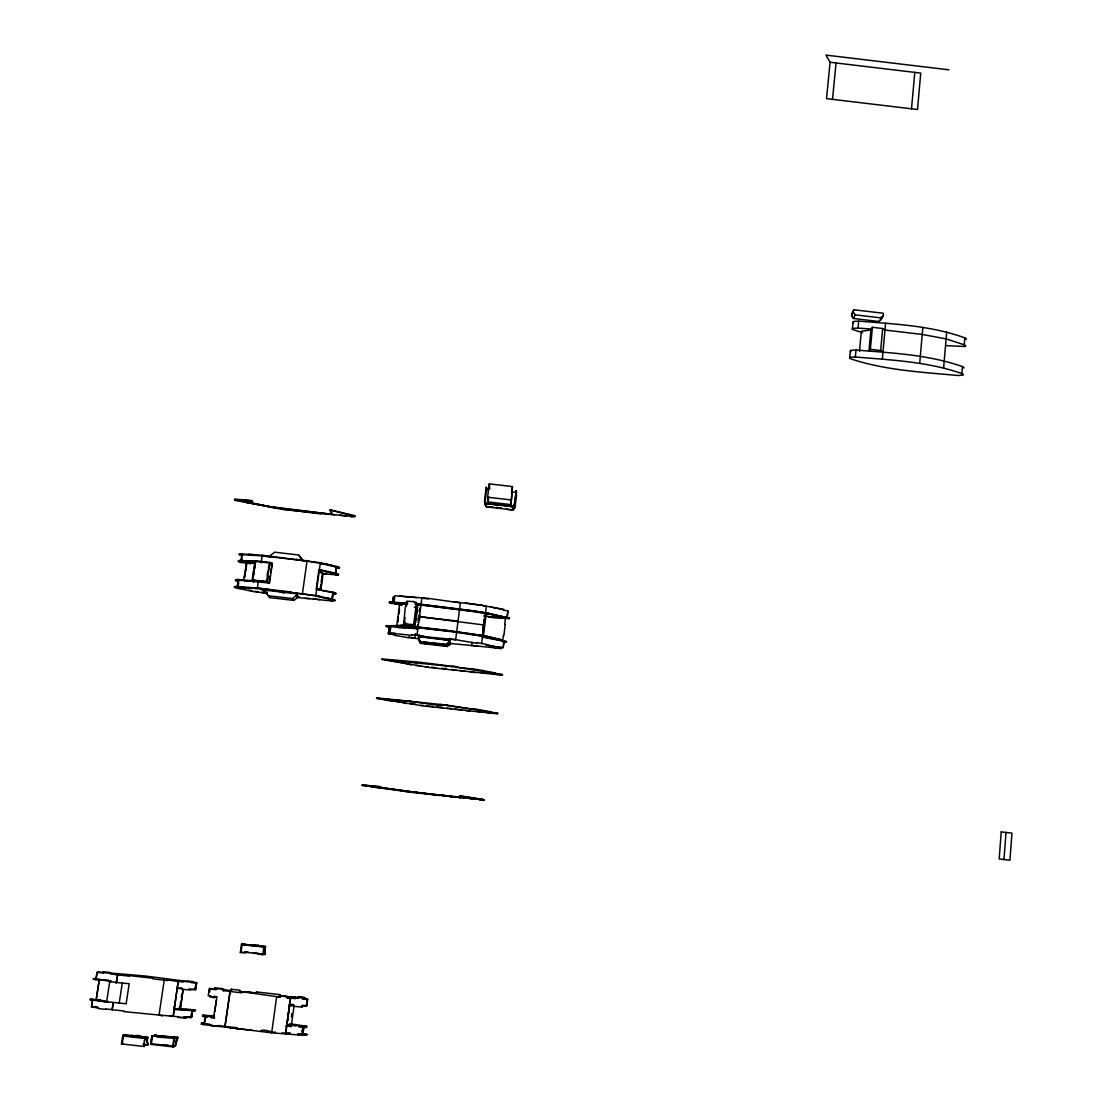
<?xml version="1.0" encoding="UTF-8"?>
<svg xmlns="http://www.w3.org/2000/svg" width="1102" height="1102" viewBox="0 0 1102 1102"><rect width="100%" height="100%" fill="white"/><g stroke="black" fill="none" stroke-linecap="round" stroke-linejoin="round"><path stroke-width="1.5" d="M250.25 944.924L258.46 945.254L258.35 946.26L258.46 945.254M264.7 951.976L265.444 946.659L241.545 944.083L240.346 952.417L245.539 952.996M264.811 951.577L264.852 949.084M244.782 952.197L265.224 954.525L265.265 952.045M264.742 949.483L265.458 946.508L241.545 944.083M265.224 954.525L265.362 951.632M386.182 625.84L389.281 626.79L388.372 633.65L389.433 627.286L386.306 626.542L386.54 625.592L418.002 628.374L416.68 627.493M1003.963 859.546L1006.016 832.451M961.853 373.564C927.719 361.594 891.091 360.051 855.345 357.007L850.537 357.241A4.739 1.322 4.7 0 0 849.904 358.343L851.805 359.211C886.132 370.368 922.429 372.214 958.12 375.507L962.693 375.19A4.477 1.226 3.9 0 0 963.327 374.404L961.853 373.564L962.432 366.594C928.339 354.541 891.725 353.026 855.992 350.009L851.185 350.243A4.739 1.336 4.7 0 0 850.551 351.359L850.978 351.662M945.764 345.615L965.077 346.51A4.463 1.281 3.7 0 0 965.71 345.684L964.236 344.802L964.815 337.873C930.914 325.489 894.328 324.084 858.692 321.123L853.885 321.398A4.725 1.391 4.6 0 0 853.251 322.569L853.678 322.886M943.643 367.806L946.687 331.922M919.702 363.426L922.829 327.459M911.519 108.795L914.784 72.388M881.118 319.566L883.184 315.971L883.432 313.257L853.802 309.758L851.901 313.395L851.653 316.095L853.389 318.478L878.983 321.508L881.118 319.566L881.366 316.88M882.977 351.993L880.677 350.519L882.674 328.52L872.398 327.308L870.883 330.008L869.023 350.216M882.344 359.018L885.595 323.065M855.345 357.007L855.992 350.009M862.577 332.694L852.59 329.512A4.725 1.377 4.6 0 1 853.237 328.368L858.031 328.093L858.692 321.123M859.477 351.345L861.337 331.206L870.883 330.008M869.395 350.987L870.387 349.293L872.398 327.308M851.653 316.095L853.802 309.758M849.697 358.04L850.358 351.042M852.397 329.195L853.044 322.239M830.082 62.263L826.514 98.643L917.498 109.511L920.749 73.104L830.082 62.263L825.921 55.1L948.891 69.812M832.506 99.359L836.06 62.966M473.199 799.308L468.171 798.165M511.039 504.633L512.43 486.574L489.288 483.861L487.607 497.195L488.117 501.961L511.039 504.633L512.43 486.574M486.781 712.498L491.823 713.022M491.464 673.79L498.242 674.548M494.674 647.783L501.424 648.541L471.504 645.441L478.144 646.116M477.221 798.537L459.658 795.906L484.37 799.749L473.199 798.716M516.452 493.558L515.998 490.845L514.455 507.609L512.705 509.882L506.025 509.207M514.069 505.322L516.535 490.9M493.269 507.072L486.505 506.824L512.705 509.992L514.965 507.967L516.452 495.721M375.024 786.828L362.076 784.844L380.631 786.773L361.993 785.395L410.702 792.255L480.045 799.487M477.717 710.087L497.815 713.283L494.578 713.297M495.473 673.501L502.484 675.113L429.656 667.55L381.691 659.464L452.288 666.558L502.553 674.562L499.316 674.644M498.696 647.37L485.817 644.863M499.605 639.973L486.726 637.452M503.27 610.067L507.912 610.921L507.085 617.74L509.386 618.649L488.53 617.092M479.976 800.038L484.301 800.3L481.973 799.212M502.305 639.89L501.575 640.455L502.305 639.89L485.183 635.895L447.04 630.399L403.497 625.344L391.485 626.184L403.911 626.088L447.013 631.088L485.114 636.433L502.237 640.427M505.074 617.354L504.344 617.919L505.074 617.354L487.993 613.194L472.868 610.756L416.528 603.744M502.608 641.543L503.338 635.455M504.688 624.476L505.419 618.47L485.899 616.211L485.279 613.401L507.085 617.74M503.889 635.592L505.226 624.545M440.538 704.412L441.255 705.721L408.387 701.189L376.498 698.42L424.683 706.12L497.746 713.834L495.473 712.567M503.27 642.356L506.493 642.067L503.917 641.378L503.146 647.673L504.248 640.799L482.387 636.598M471.89 642.301L471.546 645.51L449.726 643.458M486.767 490.087L486.202 487.359L484.439 501.107L486.147 503.6L505.873 505.363M473.419 668.997L482.896 670.539M476.601 642.769L481.726 643.43L484.177 619.324L482.8 630.399M483.985 619.365L484.715 619.407L486.326 606.499L481.381 605.218L503.614 609.502M470.099 711.3L465.14 710.239M380.631 786.773L372.407 786.856L460.471 797.696L459.658 795.906M477.993 710.074L447.384 705.142L376.581 697.869L379.722 698.682M483.268 637.631L485.968 615.674L485.348 612.864L509.441 617.96L508.738 618.318M498.49 639.739L484.687 635.95L447.081 630.551L403.979 625.537L391.554 625.633M505.005 617.891L487.497 613.263L472.593 610.866L415.247 603.744M487.993 613.194L416.46 604.282M489.674 613.731L485.348 612.864M513.298 505.901L512.54 506.686L505.859 505.253M440.442 704.894L447.384 705.142M452.288 666.558L445.428 665.76M439.464 795.561L378.165 787.283M473.309 669.038L457.344 667.275M476.629 643.251L455.691 639.683L423.788 636.598M481.381 605.218L453.569 601.857L460.388 602.642L455.649 639.752L448.858 638.885M486.23 490.032L486.202 487.359M486.74 487.415L484.811 504.344L486.519 506.92L486.134 503.49L512.54 506.576L514.813 504.551L514.221 508.642M485.431 499.33L484.825 504.454L485.004 500.969L486.147 503.6L512.54 506.686L514.827 504.661M486.271 492.952L486.34 492.195M469.851 633.485L469.659 634.146L484.618 636.501M415.178 604.282L472.524 611.403L472.703 610.728M449.712 796.746L464.824 797.807M488.117 501.961L488.737 497.016M449.919 608.318L449.947 607.629M453.597 601.94L428.706 598.414L399.874 596.113L416.818 597.697M445.676 666.655L446.076 665.539L420.413 662.302L381.774 658.927L405.316 663.28M449.148 638.678C447.922 650.511 449.726 632.658 449.781 640.414L449.093 639.876M446.076 665.539L446.227 666.724M449.024 640.414L449.575 643.664M449.699 638.747L449.878 641.529M417.892 625.027L417.961 627.741M420.082 608.263C418.361 610.425 420.771 611.417 419.366 610.949C420.509 609.943 420.151 623.374 417.878 622.313L418.664 622.327L417.024 635.262L423.857 636.061M420.179 611.045L421.818 598.166L428.637 598.951M410.66 701.12L410.343 702.153L410.109 701.051L410.963 701.657M415.123 662.509L415.743 662.027L415.123 662.509L415.964 663.211L415.743 662.027M418.829 636.915L418.884 640.854L418.553 636.198L449.506 640.262L448.845 639.794M419.132 636.336L418.953 635.165L419.642 636.915L418.498 636.956L418.912 636.364L418.292 638.485M419.821 640.565L418.76 639.229L419.49 635.234L419.766 635.937M415.688 665.498L420.633 665.649M420 641.185L420.565 643.32L447.205 646.475L446.765 644.284L419.931 641.722L418.664 638.857L420.482 642.246M401.128 790.864L460.54 797.145M427.397 644.174L422.341 642.976M404.145 603.538L399.089 603.069M405.384 606.265L403.704 623.677L406.459 623.994L403.704 623.677M401.541 604.02L407.63 603.744M391.485 626.184L403.497 625.344M405.977 606.417L406.61 601.224L414.118 601.623M405.081 617.519L403.966 626.225L404.875 627.121M406.61 605.577L406.982 602.78L399.255 603.056M404.82 623.333L404.462 626.143M404.434 628.016L405.123 622.823M404.833 628.112L405.674 622.892M406.431 623.911L413.594 624.82L411.115 624.531M408.732 637.231L419.146 638.953M400.233 701.988L397.133 701.478M411.969 634.711L417.107 635.275M413.594 624.82L416.515 602.463L414.021 602.091M414.435 627.286L417.713 604.612L414.38 626.818L415.495 627.024L414.999 627.561M414.641 626.776L414.614 627.424M415.619 622.423L416.046 619.131M416.473 615.839L417.121 610.907M418.402 604.819L417.286 604.599M406.211 703.572L403.153 702.511M411.253 664.919L405.095 663.308M415.495 633.622L414.724 638.375L408.511 637.259M418.25 619.476L418.595 616.541L458.046 621.129M417.63 605.342L417.617 604.02L420.964 605.659L419.642 604.764M416.446 628.843L417.658 624.972M418.223 620.633L418.967 615.012M419.394 611.693L419.834 608.359M401.899 605.384L392.436 603.152M392.643 601.582L393.483 596.816L392.849 601.527M390.879 625.716L390.094 632.686L395.095 633.168M392.367 603.689L389.888 603.056A4.876 0.689 7.3 0 1 389.626 602.422L393.965 602.505L394.874 595.659L399.998 596.21M406.9 603.317L394.488 603.538L406.5 602.574M395.246 603.731L394.557 603.001M371.594 786.938L371.856 785.643L371.801 786.938M372.407 786.856L374.115 786.401M385.975 700.266L394.02 700.968M394.571 635.317L408.663 637.769M396.665 626.528L399.654 603.951M397.698 621.79L398.345 616.955M398.772 613.731L399.406 608.896M398.001 621.845L398.428 618.621M399.062 613.786L399.489 610.563M253.749 574.528L253.446 572.957M292.016 1004.266L291.865 1005.341L292.912 1005.451L293.063 1004.377M290.184 1025.383L290.322 1024.309L289.289 1024.185M291.369 1016.953L291.81 1013.73M290.983 1025.315L291.369 1026.513L290.983 1025.315L307.017 1026.348L291.548 1024.034L286.851 1025.094L291.52 1025.425M293.573 1006.319L293.724 1005.231L293.573 1006.319L302.031 1007.049L301.631 1005.864L302.031 1007.049M294.73 997.365L295.116 998.55L294.73 997.365L303.243 998.109L303.091 999.197L303.243 998.109M289.812 1033.221L289.661 1034.31M291.41 1025.108L294.055 1005.782M298.49 996.8L297.898 997.861L294.909 997.475L298.353 997.875L298.49 996.8L304.703 997.613L304.111 998.688L304.703 997.613M294.909 1025.659L295.515 1024.571L295.364 1025.645M298.366 1033.883L298.229 1034.971L297.829 1033.772C320.338 1034.585 296.052 1036.679 303.27 1028.51M303.505 1026.83L306.769 1027.477L299.303 1027.078L298.904 1025.879M302.554 1005.327L302.416 1006.401L303.009 1005.327M304.317 998.688L304.469 997.613M302.609 1032.395L303.078 1028.993M302.802 1033.593L303.711 1026.816M304.111 998.688L307.265 999.101L306.356 1005.837L307.486 999.101M202.189 1024.102L201.156 1024.185L271.684 1032.822L302.788 1035.288L304.111 1025.742M301.631 1005.864L306.714 1006.319L307.733 999.101L304.565 998.688M328.823 600.149L334.939 600.273A5.923 0.826 7.5 0 0 334.691 599.819L327.804 598.124M271.684 1032.822L276.643 996.787L280.156 997.158L280.087 996.001L280.156 997.158M320.172 596.457L315.585 595.548L331.867 599.102L333.024 592.78A5.634 0.799 7.6 0 1 335.862 593.854A5.634 0.799 7.6 0 1 332.997 594.185L331.895 600.342M335.683 573.081L336.33 568.398L339.361 568.288A5.909 0.909 7.7 0 0 339.113 567.778L336.303 567.02L335.724 573.247A5.62 0.854 7.6 0 1 338.548 574.376A5.62 0.854 7.6 0 1 335.683 574.748L323.409 573.922L326.605 574.197M296.755 597.436L332.06 600.976L333.093 592.242L320.847 590.19L323.175 573.481L322.487 572.861L323.106 574.004M335.614 575.272A5.634 0.854 7.6 0 0 338.479 574.9A5.634 0.854 7.6 0 0 335.655 573.784L336.675 566.456L320.379 562.736L262.166 555.243L239.354 553.865A5.923 0.909 8 0 0 239.754 554.402M279.481 995.712L279.756 994.61L279.481 995.712L295.198 997.462L279.605 995.685M275.335 1032.051C276.326 1034.02 260.995 1027.395 260.54 1031.486M351.015 516.866L354.899 516.218A4.56 0.813 7.8 0 0 354.651 515.626L330.008 509.909L354.582 516.149A4.56 0.813 7.8 0 1 354.83 516.742L283.462 509.592L235.332 500.446A4.89 0.868 8.3 0 1 234.754 499.605L252.027 500.707L252.482 501.396L244.988 501.989L273.792 507.554L332.377 514.386L330.586 510.047M282.277 1032.684C280.28 1034.007 288.077 1031.927 290.363 1033.332M285.611 1034.103L290.542 998.178L287.071 997.833L286.988 996.676M287.953 1025.893L288.09 1024.805M321.619 514.055L283.545 509.069L244.396 501.947M256.449 991.952L256.298 993.026L244.492 991.731L256.16 993.054L256.449 991.952L279.756 994.61M257.675 953.809L262.758 954.966L263.929 946.632M264.122 947.183L263.64 946.535L265.444 946.659M264.687 947.128L265.458 946.508M332.06 600.976L334.87 600.81A5.923 0.826 7.5 0 0 334.609 600.342L315.723 596.044L320.379 562.736M320.517 570.74C319.277 573.026 325.848 575.988 319.346 570.092L335.655 573.784M320.159 589.501L320.834 584.652M321.288 581.415L321.963 576.553M320.696 589.556L322.487 572.861M323.506 571.139L331.041 572.833M324.456 563.769L332.06 565.505M279.936 997.076L242.082 991.717L241.779 992.833L229.96 991.483L224.822 1027.477M291.603 592.683L315.792 595.507M296.342 559.306L307.031 561.014L262.207 555.876L239.272 554.402A5.923 0.909 8 0 0 239.671 554.926L242.633 555.697M264.122 947.073L241.531 944.648L241.903 944.056M241.269 949.979L241.173 947.155M240.994 952.472L242.096 944.717L243.707 944.607M242.509 944.015L243.28 943.973M240.346 952.417L242.977 952.293M243.074 944.083L241.82 944.634M239.465 991.194C239.079 989.155 241.379 993.439 244.63 991.69M296.314 595.603L292.429 598.565L268.351 595.769L269.852 597.628L293.793 600.411L297.65 597.463L296.314 595.603L296.576 593.813L261.863 589.777L263.034 590.631L262.483 589.928L266.959 589.901M301.301 560.505L301.549 558.728L298.628 554.995L274.646 552.198L270.761 555.146L270.5 556.909M297.65 597.463L297.912 595.686L296.576 593.813M236.834 1028.786L236.985 1027.684M266.202 593.165L253.24 591.567L234.85 587.6A5.951 0.813 7.9 0 1 234.45 587.104L257.303 588.62L302.389 593.854L307.1 560.477M214.036 997.53L214.573 996.442L214.036 997.53L210.358 997.062L210.523 995.988L210.358 997.062M211.212 1024.557L210.661 1025.673L216.998 1026.403M216.006 988.646C214.986 990.312 220.593 987.378 223.802 989.555L223.265 990.657L223.802 989.555M213.182 1016.926L213.802 1015.948L202.506 1015.204L214.477 1016.636M214.339 1014.667L213.871 1017.931L211.143 1017.656L211.68 1016.554L211.143 1017.656M214.807 1011.416L216.447 999.996M221.295 989.472C221.02 988.067 227.673 991.001 231.475 990.45L231.406 989.307L231.475 990.45M283.572 591.76L284.082 593.069L278.696 591.264M218.651 1025.507L218.485 1026.596M218.265 1025.535L224.973 1026.389L230.166 991.456L223.265 990.657M257.303 588.62L258.378 581.195M261.215 562.723L262.166 555.243M258.419 591.802L254.975 591.319M263.02 581.222L267.125 581.691L267.855 576.649M265.789 562.061L259.535 561.8M273.792 507.554L245.071 501.465L252.482 501.396M263.722 592.077C265.858 591.168 263.557 594.198 264.342 591.609M261.863 581.691L266.243 582.2M267.304 576.58C266.312 573.302 271.12 563.439 270.045 563.246M269.852 597.628L265.43 592.008L265.678 590.231M269.825 562.447L272.346 563.384L269.508 583.041L266.973 582.145L269.825 562.447L254.975 560.725L252.096 580.41L253.185 581.746M268.544 568.053L269.811 563.081M268.117 576.677C266.836 575.478 267.855 582.71 267.276 582.393M203.966 1024.805L205.275 1015.796M210.909 995.974L208.182 995.685L209.545 988.893M204.71 1022.325L205.509 1016.87L202.355 1016.278L204.793 1016.278M271.519 563.645L272.332 564.017M204.958 1021.444L205.454 1018.041M209.228 991.869L209.724 988.48L215 988.99L214.683 987.819L215 988.99M267.194 592.118L266.946 593.895L265.43 592.008M268.819 582.242L268.282 582.751L269.122 582.49M209.697 991.965L209.724 988.48M269.37 580.795L270.1 575.726M270.582 572.351L272.263 563.921M268.792 589.405L257.386 588.069L291.617 592.049M273.461 557.102L262.207 555.876M205.124 1016.884L207.465 1017.187L208.002 1016.072M208.912 1016.595L209.077 1015.507L209.38 1016.691M174.268 1006.209L174.35 1009.528M178.166 981.524L173.221 1016.375L178.166 981.524L183.097 981.965M237.178 586.925L238.266 579.528L252.868 580.754M246.063 562.984L241.393 562.543A5.634 0.84 8 0 1 238.266 561.373A5.634 0.84 8 0 1 241.007 560.987L242.082 553.631M237.894 586.264L238.597 581.539A5.648 0.799 7.9 0 1 235.456 580.423A5.648 0.799 7.9 0 1 238.197 580.065L237.453 586.484L234.519 586.567A5.951 0.826 7.9 0 0 234.933 587.063L236.048 587.449M254.851 561.662L241.269 560.56L242.013 554.154M237.591 588.372L240.98 588.427M241.393 562.543L241.93 558.879M238.142 586.223L238.611 583.068M240.456 580.258L238.197 580.065M243.335 560.629L241.076 560.45A5.634 0.84 8 0 0 238.349 560.849A5.634 0.84 8 0 0 241.476 562.006L241.71 561.965M252.027 500.707L234.836 499.082A4.89 0.868 8.3 0 0 235.401 499.922L237.013 500.418M151.966 1035.825L150.602 1044.338L173.262 1046.872L175.411 1045.591L173.62 1046.748L172.78 1046.225L173.937 1038.318L175.19 1038.731L177.78 1037.354L175.356 1046.018L176.375 1040.164M173.166 1046.9L174.502 1038.387L175.273 1038.139M181.83 987.929L176.912 988.287M174.708 1038.084L176.885 1038.194M177.642 1017.242L185.963 1017.835M178.896 1009.267L178.896 1009.267C212.865 1012.504 186.83 1007.972 174.309 1008.964L179.158 1009.322M181.83 989.279L190.302 989.995M179.667 1008.633L180.604 1002.2M181.32 997.379L181.789 994.156M174.46 1045.908L173.042 1046.68M178.276 1008.275L180.342 1008.688L183.084 989.403M180.342 1008.688L183.18 989.376M176.32 1038.125L177.78 1037.354M243.68 580.217L244.176 576.869L244.947 576.98L246.311 562.351M244.01 580.547L269.508 583.041M246.696 562.461L244.258 576.925M246.889 560.918L255.747 561.083L252.565 580.988L253.722 581.815M246.903 562.502L245.884 570.629M243.831 587.573L251.008 588.165M248.721 554.251L255.884 554.829M187.312 980.89L193.676 981.703M191.114 982.612L196.087 983.053L195.109 989.803L190.123 989.376M248.983 590.066L252 590.686M188.938 1009.859L185.522 1009.432M188.304 1016.691L191.679 1017.118L192.754 1009.79M254.08 567.406L253.68 573.963M252.799 581.277L252.399 580.162M254.645 568.398L255.044 565.657M253.432 580.795L252.716 579.941L256.752 580.961M186.045 1017.256L191.045 1017.656L192.12 1010.3M196.707 982.681L195.453 989.389L196.707 982.681L193.332 982.268M151.07 1041.197L151.594 1038.373M151.36 1043.787L152.544 1035.894L153.357 1035.646M153.274 1036.238L156.016 1034.888L154.583 1035.067M167.766 980.518L164.226 980.174L159.046 1015.038L124.03 1011.622M156.939 1037.023L174.502 1038.387M162.421 1015.92L159.046 1015.011L178.001 1016.719M109.938 972.997L145.56 976.055L187.492 981.469M132.295 1035.591L129.306 1035.852M147.076 1042.712L147.654 1037.34L125.229 1034.792L122.763 1035.453L121.482 1043.938L144.155 1046.473L144.541 1043.911L144.155 1046.473M140.588 1036.541L147.558 1037.919L125.063 1035.37M152.971 978.893L164.226 980.146M143.866 1043.883L145.23 1037.808L147.654 1037.34M145.423 1037.988L144.279 1041.087M122.763 1035.453L145.808 1037.877L145.147 1038.387M124.622 1035.728L122.79 1036.004L145.34 1038.566L146.056 1037.574M119.209 1003.178L122.267 983.08L129.196 983.673L126.151 1003.743L106.646 1001.746L109.718 981.648L111.274 981.441M129.389 975.614L153.164 978.301M121.592 1043.911L122.432 1041.445M122.873 1035.425L122.969 1038.621M123.272 1035.315L123.755 1035.963L124.14 1035.081M123.355 1036.073L122.157 1043.966L123.038 1043.718L122.556 1043.071L121.482 1043.938M103.051 971.812L110.255 972.474M98.05 1008.495L105.64 1009.432M103.588 972.529L111.164 973.438M103.216 980.243L109.181 980.504M124.113 1011.03L112.129 1009.707L113.148 1003.068M116.192 983.136L117.639 974.829L116.371 983.136M112.129 1009.707L113.327 1003.054M98.381 1007.903L91.521 1007.063L92.664 999.666L107.776 1002.145L90.033 999.734L97.238 1000.093M100.172 979.568L93.229 979.182L95.764 979.65L97.141 972.281L96.081 979.072L93.312 978.604L96.012 978.631M100.282 999.748L93.904 999.831M243.253 944.125L247.399 945.02M176.375 1040.55L176.141 1043.318M155.41 1035.398L177.725 1037.547L176.94 1040.619M157.82 1045.109L168.289 1045.219M144.514 1044.834L147.709 1045.192L147.764 1042.354M147.007 1040.288L147.627 1037.492M140.546 1036.1L140.422 1037.12L140.546 1036.1C138.632 1034.282 130.78 1036.954 132.254 1035.164M853.389 318.478L855.29 314.869L853.554 312.458M878.983 321.508L883.184 315.971M447.44 644.064L446.696 644.835L419.903 641.653L420.606 643.389L418.664 638.857M447.88 643.031L448.252 643.43C451.186 638.981 442.191 649.092 448.996 642.673L449.506 644.408L449.313 641.392M447.205 646.475C452.784 637.617 452.385 648.72 442.15 645.276M512.705 509.882L513.449 509.22M416.983 628.925L418.002 628.374M465.485 602.863L481.285 605.287M420.565 643.32L420.399 641.419M486.037 502.471L484.99 501.823M457.316 666.779L452.357 666.007M425.427 666.875L428.279 666.806M410.66 704.137L415.619 704.261M420.427 705.487L423.306 705.376M386.168 626.239L417.823 628.829M173.703 1046.17L150.795 1043.718L151.649 1044.255M150.602 1044.338L151.897 1043.938M146.538 1038.222L147.558 1037.919M152.792 1035.591L151.869 1035.852L157.118 1036.403M483.296 624.903L418.622 616.624M324.677 564.265L320.103 563.315L336.303 567.02M483.337 630.468L482.607 630.44M319.428 569.555L335.724 573.247M482.511 637.094L504.193 641.336M106.646 1001.746L108.203 1001.47M292.912 1005.451L290.694 1005.837L290.845 1004.762L289.702 1004.955L286.795 1026.155L285.735 1026.031M175.852 1009.322L174.047 1009.501L195.095 1010.796L192.395 1010.355L191.679 1017.118M224.973 1026.389L236.834 1027.739M507.912 610.921L507.14 617.203M204.71 1023.138L201.308 1023.097L204.517 1023.689M394.488 603.538L406.431 603.111M91.521 1007.063L92.582 1000.244M98.615 1000.423L99.18 1000.01M299.73 1034.227L303.739 1034.778M245.966 567.461L245.567 567.351M247.551 581.291L253.253 581.209M398.015 627.589L403.263 627.603M337.432 568.012L339.444 567.75A5.909 0.909 7.7 0 0 339.196 567.255L336.675 566.456M306.563 1005.837L303.821 1005.492M504.33 641.874L506.562 641.529L504.248 640.799M270.086 563.108L271.051 563.618M269.356 568.15L268.475 567.985M99.097 1000.575L102.789 1001.208M374.446 787.021L380.548 787.324M329.057 600.246L332.129 600.438M302.788 1035.288L305.86 1035.288L304.469 1034.902M177.904 1017.298L186.224 1017.89M291.369 1026.513L286.492 1026.127M858.031 328.093L871.503 329.071M93.78 999.197L90.13 999.156L92.664 999.666M206.17 1024.35L209.394 1024.584M92.857 1006.622L97.844 1007.008M289.151 1004.872L294.275 1005.341M241.007 560.987L255.595 562.172M182.188 988.756L177.353 988.37M295.116 998.55L290.542 998.178M302.554 999.087L307.086 999.459M99.552 999.858L96.205 999.583L99.29 979.65L96.205 999.583L105.613 1001.057M238.376 580.162L253.543 581.429M237.261 586.388L257.51 588.165M182.918 981.345L191.459 982.089M213.223 996.718L216.515 997.048L213.678 996.814M214.683 987.819L221.901 988.494M103.175 972.432L98.216 971.992M391.444 602.946L389.97 602.518A4.876 0.689 7.3 0 1 389.695 601.885L407.478 603.221M415.922 604.006L420.992 604.488M393.965 602.505L407.409 603.758M169.68 1016.044L173.221 1016.375M324.966 513.835L334.76 514.772M339.65 515.24L346.18 515.874M414.724 627.506L404.944 626.583L404.53 625.605M394.902 633.622L412.01 635.331M178.359 981.579L167.766 979.912M231.406 989.307L239.837 990.188M280.087 996.001L287.223 996.745M483.571 615.977L486.877 616.307M488.448 617.01L495.046 617.671M469.962 671.655L474.838 672.633M481.533 672.771L488.158 673.46M476.739 711.396L481.712 711.92M318.974 569.596L316.219 589.212M250.14 945.351L256.697 946.095M261.146 946.577L265.389 947.073M244.892 951.784L248.308 952.169M253.405 952.762L258.515 953.34M261.918 953.726L265.32 954.112M117.459 974.843L129.416 976.179M109.718 981.648L122.267 983.08M214.628 1018.055L213.568 1017.931L216.915 996.731L214.201 996.442M229.629 1027.739L252.124 1030.287M158.592 1035.756L177.725 1037.547M143.053 1044.228L147.847 1044.765M432.315 644.133L437.218 644.78M445.47 666.021L446.296 666.187M431.419 667.206L436.475 667.798M441.503 668.308L446.489 668.886M451.489 669.465L456.476 670.044M459.851 670.498L464.92 671.09M426.446 705.776L433.224 706.561M436.571 706.892L443.252 707.677M446.585 708.063L451.6 708.641M454.988 709.082L461.766 709.867M439.533 795.024L449.781 796.195M489.343 489.26L485.982 488.861M511.259 491.712L516.59 492.442M486.437 489.577L486.354 492.305M487.607 497.195L510.791 499.895M496.465 507.457L501.272 508.008M496.479 507.554L501.286 508.118M273.875 507.03L331.84 514.331L330.008 509.909M255.43 561.317L272.346 563.384M252.799 580.024L267.125 581.691M252.096 580.41L266.973 582.145M296.824 596.898L300.047 597.27M309.938 598.496L304.786 598.372M313.285 598.896L319.828 599.571M403.428 625.881L447.109 630.964M855.29 314.869L881.035 317.913M870.387 349.293L880.677 350.519M96.907 972.281L103.74 973.107M110.847 974.016L117.639 974.829M209.16 988.893L216.226 989.72M95.846 979.072L111.026 980.945L95.764 979.65M210.744 997.062L214.422 997.517M105.503 1008.853L112.308 1009.694M204.132 1023.717L210.826 1024.571M298.036 996.8L304.248 997.613M192.974 989.059L195.729 989.403M188.511 989.059L191.913 989.472M447.316 705.693L473.529 709.289M183.635 1016.636L188.483 1017.256M372.476 786.305L401.197 790.313M477.428 799.088L481.905 799.763M472.524 611.403L487.442 613.8M302.389 593.854L315.723 596.044M382.89 699.191L386.044 699.715M261.587 592.325L264.742 592.848L263.805 591.554M306.99 561.097L320.31 563.26M473.598 708.738L490.776 711.809M490.982 712.333L495.404 713.118M414.352 607.147L417.63 607.657M388.593 633.609L394.86 634.738M388.372 633.65L394.64 634.78M393.993 603.441L397.326 603.979M482.621 670.553L495.542 672.964M196.087 983.053L195.109 989.803M481.533 643.485L486.147 644.298M498.765 646.833L503.421 647.645M486.078 644.835L498.972 647.342M250.801 563.825L246.063 562.874L253.983 562.819L248.597 562.819M245.663 567.392L246.38 567.447M490.528 606.899L503.338 609.53M192.037 1010.865L191.045 1017.656M316.756 588.647L321.205 589.625M321.137 590.162L316.467 589.226L333.024 592.78M332.267 566.001L336.592 566.993M484.687 635.95L501.644 639.918M487.497 613.263L504.399 617.382M285.762 1033.015L290.336 998.123L287.071 997.833M240.87 554.816L241.627 555.022M414.559 627.313L417.892 628.278M964.236 344.802L946.095 338.893L922.222 334.443L884.961 330.049L882.674 328.52M962.432 366.594L963.906 367.448A4.477 1.24 3.9 0 1 963.727 367.999M964.815 337.873L966.289 338.755A4.463 1.295 3.7 0 1 966.096 339.347M254.975 560.725L255.664 561.621M292.429 598.565L293.793 600.411M459.575 796.471L460.471 797.696M485.817 504.868L485.954 506.107L485.83 504.978M298.628 554.995L302.857 560.794L301.549 558.728M403.911 626.088L405.054 627.548L404.048 625.688M418.746 636.694L449.781 640.414M419.642 636.915L419.779 637.962M406.982 602.78L407.299 603.607M448.555 641.998L449.795 642.204L449.079 641.998M489.288 483.861L489.77 488.778M512.54 506.576L512.705 509.992M516.466 495.817L515.998 490.845M147.64 1042.781L147.709 1045.192M147.131 1039.847L147.2 1042.285M333.093 592.242A5.634 0.799 7.6 0 1 335.931 593.317A5.634 0.799 7.6 0 1 333.066 593.647M238.679 581.002A5.648 0.799 7.9 0 1 235.539 579.886A5.648 0.799 7.9 0 1 238.266 579.528M1001.222 831.9L999.17 858.995L1009.928 860.235L1011.967 833.14L1001.222 831.9"/></g></svg>
